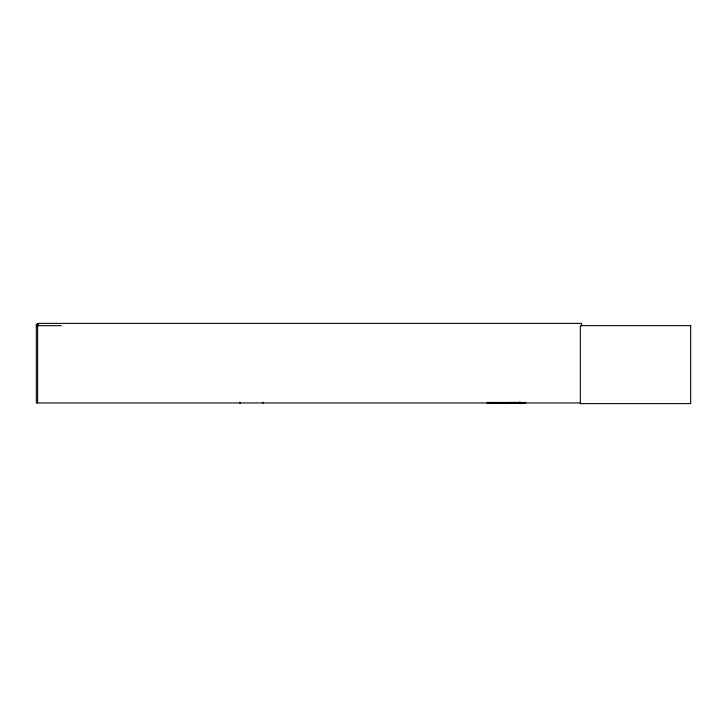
<?xml version="1.0" encoding="UTF-8"?>
<svg xmlns="http://www.w3.org/2000/svg" width="727" height="727" viewBox="0 0 727 727"><rect width="100%" height="100%" fill="white"/><g stroke="black" fill="none" stroke-linecap="round" stroke-linejoin="round"><path stroke-width="1.09" d="M490.098 402.958L490.016 402.44M490.089 402.931L490.107 402.44M521.686 402.44L521.768 402.958L521.677 402.44M522.268 402.44L522.349 402.958L522.349 402.44L487.244 402.449M522.259 402.676L487.217 402.658M511.599 402.876L511.681 402.367M38.622 324.206L36.35 324.206L36.35 402.958L580.491 402.958M36.35 325.669L61.286 325.669M487.235 402.912L525.712 402.876L525.712 402.313M581.627 325.669L581.627 323.388L37.631 323.388L37.631 402.958M523.449 402.313L523.449 402.958M520.069 402.149L520.069 402.958M519.669 402.149L519.669 402.958M514.025 402.313L514.025 402.958M511.763 402.313L511.763 402.958M263.129 402.313L263.129 402.958M262.483 402.313L262.483 402.958M240.401 402.313L240.401 402.958M239.746 402.313L239.746 402.958M490.616 402.44L490.689 402.958L490.598 402.44M690.65 325.669L580.346 325.669L580.346 403.612L690.65 403.612L690.65 325.669"/></g></svg>
